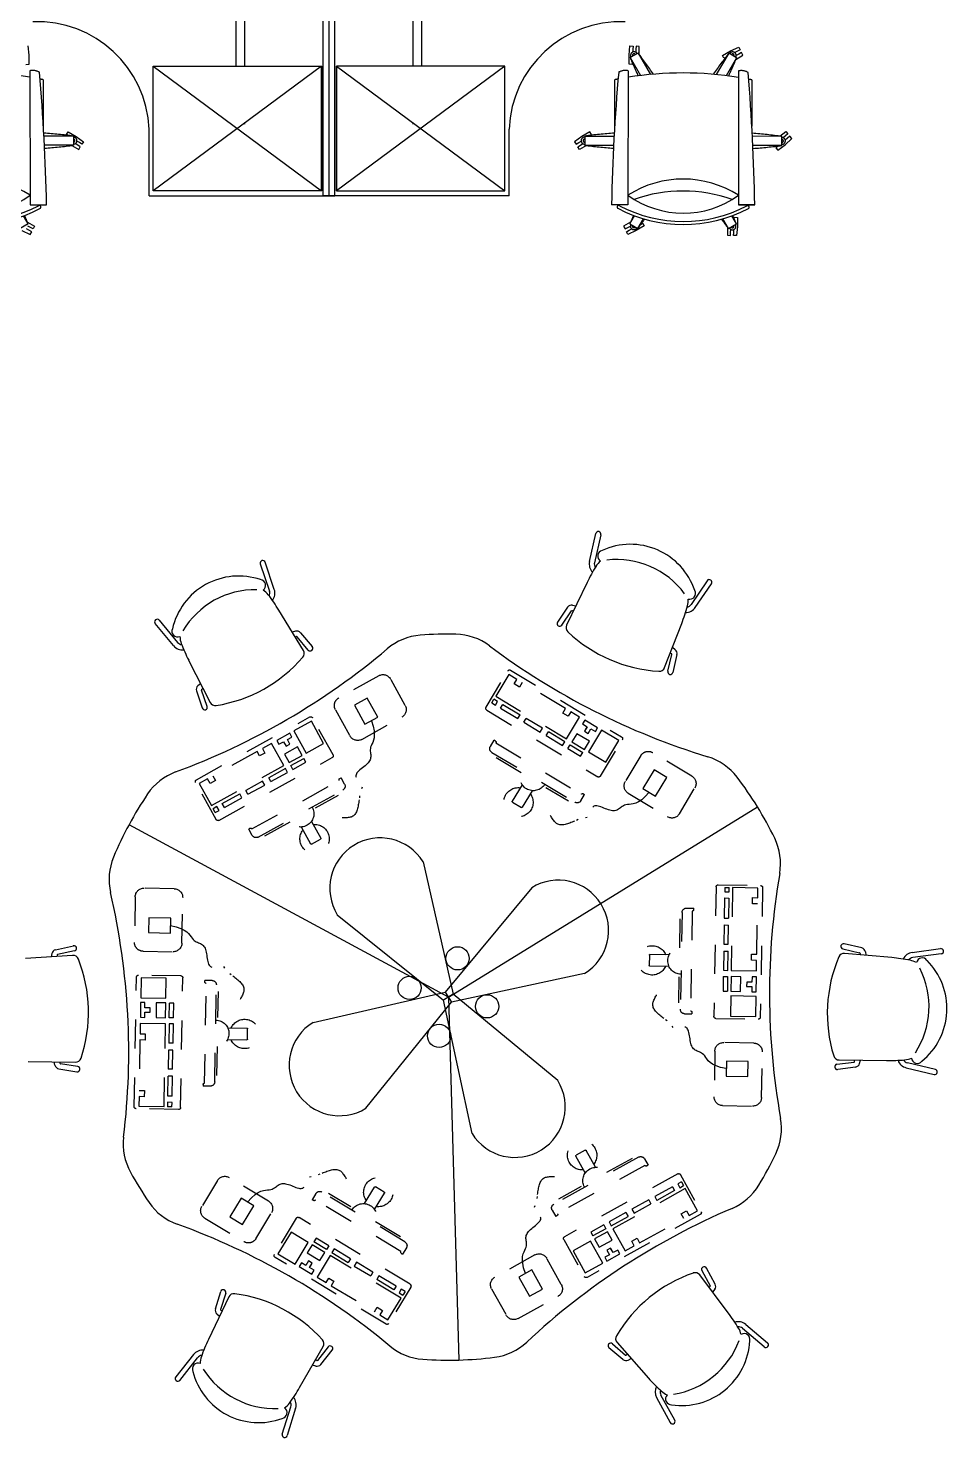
# Model space of a CAD drawing. Header units: metres. Extents: x 1905 to 1922.2, y 1773.7 to 1790.9.
# Drawn here: x 1914.313 to 1917.481, y 1779.942 to 1784.796 of the extents above; entities that cross this region are included whole.
import ezdxf

# ---------------------------------------------------------------- set-up
doc = ezdxf.new("R2010")
doc.units = ezdxf.units.M
for name, pattern in [('ACAD_ISO10W100', [18.5, 12, -3, 0.5, -3]), ('DASHED', [70, 50, -20]), ('HIDDEN2', [0.1875, 0.125, -0.0625])]:
    doc.linetypes.add(name, pattern=pattern)
for name, color, linetype in [('Dimensions', 7, 'Continuous'), ('FURNITURE LAYOUT', 7, 'Continuous'), ('MEBEL', 7, 'DASHED')]:
    doc.layers.add(name, color=color, linetype=linetype)

# ---------------------------------------------------------------- blocks, each defined once
blk = doc.blocks.new('estacaowork')
at = {"layer": 'MEBEL', "color": 7, "linetype": 'Continuous', "ltscale": 0.2}
for p, q in [((-0.02, -1.42), (-0.02, 0)), ((0, -1.42), (0, 0)), ((0.02, -1.42), (0.02, 0)), ((0.02, -1.42), (0.02, 0)), ((-0.62, -1.42), (-0.62, -1.1896)), ((0.62, -1.42), (0.62, -1.1896)), ((-0.62, -1.42), (0.02, -1.42)), ((0.62, -1.42), (-0.02, -1.42))]:
    blk.add_line(p, q, dxfattribs=at)
at = {"layer": 'MEBEL', "color": 251, "linetype": 'Continuous', "ltscale": 0.4}
for p, q in [((-0.32, -0.9726), (-0.32, -0.27)), ((-0.29, -0.9726), (-0.29, -0.27)), ((0.29, -0.9726), (0.29, -0.27)), ((0.32, -0.9726), (0.32, -0.27)), ((-0.026, -0.9726), (-0.606, -1.4026)), ((-0.606, -0.9726), (-0.026, -1.4026)), ((-0.606, -1.4026), (-0.606, -0.9726)), ((-0.606, -0.9726), (-0.026, -0.9726)), ((-0.026, -1.4026), (-0.026, -0.9726)), ((-0.026, -0.9726), (-0.026, -1.4026)), ((0.606, -0.9726), (0.026, -0.9726)), ((0.026, -0.9726), (0.026, -1.4026)), ((0.606, -0.9726), (0.026, -1.4026)), ((0.026, -1.4026), (0.026, -0.9726)), ((0.026, -0.9726), (0.606, -1.4026)), ((0.606, -1.4026), (0.606, -0.9726)), ((-0.29, -1.1726), (-0.29, -1.1684)), ((0.29, -1.1726), (0.29, -1.1684)), ((-0.026, -1.4026), (-0.606, -1.4026)), ((0.026, -1.4026), (0.606, -1.4026))]:
    blk.add_line(p, q, dxfattribs=at)
at = {"layer": 'MEBEL', "color": 7, "linetype": 'ACAD_ISO10W100'}
for p, q in [((-1.0333, -0.9348), (-1.0364, -0.9034)), ((1.0333, -0.9348), (1.0364, -0.9034)), ((1.0364, -0.9034), (1.0469, -0.9039)), ((1.0464, -0.9144), (1.0459, -0.9245)), ((1.0469, -0.9039), (1.0464, -0.9144)), ((1.0569, -0.9149), (1.0564, -0.925)), ((1.0573, -0.9044), (1.0569, -0.9149)), ((1.0678, -0.9049), (1.0573, -0.9044)), ((1.0679, -0.9325), (1.0678, -0.9049)), ((1.355, -0.9365), (1.3823, -0.9207)), ((1.3823, -0.9207), (1.411, -0.9076)), ((1.4065, -0.9218), (1.3975, -0.9264)), ((1.4158, -0.917), (1.4065, -0.9218)), ((1.411, -0.9076), (1.4158, -0.917)), ((-1.0439, -0.9668), (-1.0334, -0.9663)), ((-1.0334, -0.9663), (-1.0333, -0.9348)), ((1.0334, -0.9663), (1.0333, -0.9348)), ((1.0439, -0.9668), (1.0334, -0.9663)), ((1.0643, -0.9277), (1.037, -0.9434)), ((1.037, -0.9434), (1.0726, -1.0053)), ((1.0442, -0.9606), (1.0439, -0.9668)), ((1.0643, -0.9277), (1.1068, -1.0016)), ((1.3766, -0.9282), (1.3338, -1.002)), ((1.3598, -0.9459), (1.355, -0.9365)), ((1.3653, -0.943), (1.3598, -0.9459)), ((1.4038, -0.944), (1.368, -1.0058)), ((1.4038, -0.944), (1.3766, -0.9282)), ((1.4015, -0.9495), (1.4254, -0.9356)), ((1.4113, -0.9311), (1.4023, -0.9358)), ((1.4206, -0.9263), (1.4113, -0.9311)), ((1.4254, -0.9356), (1.4206, -0.9263)), ((-1.03, -0.9887), (-1.0294, -1.4502)), ((1.03, -0.9887), (1.0294, -1.4502)), ((1.4106, -0.9892), (1.41, -1.4507)), ((-0.9838, -1.1789), (-0.984, -1.0196)), ((0.9838, -1.1789), (0.984, -1.0196)), ((1.4565, -1.0203), (1.4563, -1.1795)), ((-0.9041, -1.2081), (-0.8985, -1.1992)), ((-0.8989, -1.2114), (-0.9041, -1.2081)), ((-0.8985, -1.1992), (-0.8711, -1.2148)), ((0.8985, -1.1992), (0.8711, -1.2148)), ((0.9041, -1.2081), (0.8985, -1.1992)), ((0.8989, -1.2114), (0.9041, -1.2081)), ((1.5529, -1.2138), (1.5736, -1.1981)), ((1.5723, -1.2129), (1.5645, -1.2194)), ((1.5803, -1.2061), (1.5723, -1.2129)), ((1.5736, -1.1981), (1.5803, -1.2061)), ((-0.8804, -1.2137), (-0.9818, -1.2138)), ((-0.8804, -1.2452), (-0.9801, -1.2453)), ((-0.8863, -1.246), (-0.8623, -1.2597)), ((-0.8804, -1.2137), (-0.8804, -1.2452)), ((-0.8655, -1.2452), (-0.8741, -1.2397)), ((-0.8711, -1.2148), (-0.8454, -1.2331)), ((-0.8599, -1.2363), (-0.8684, -1.2309)), ((-0.8567, -1.2508), (-0.8655, -1.2452)), ((-0.8623, -1.2597), (-0.8567, -1.2508)), ((-0.851, -1.242), (-0.8599, -1.2363)), ((-0.8454, -1.2331), (-0.851, -1.242)), ((0.8711, -1.2148), (0.8454, -1.2331)), ((0.8454, -1.2331), (0.851, -1.242)), ((0.851, -1.242), (0.8599, -1.2363)), ((0.8567, -1.2508), (0.8655, -1.2452)), ((0.8623, -1.2597), (0.8567, -1.2508)), ((0.8599, -1.2363), (0.8684, -1.2309)), ((0.8863, -1.246), (0.8623, -1.2597)), ((0.8655, -1.2452), (0.8741, -1.2397)), ((0.8804, -1.2137), (0.9818, -1.2138)), ((0.8804, -1.2137), (0.8804, -1.2452)), ((0.8804, -1.2452), (0.9801, -1.2453)), ((1.5596, -1.2147), (1.4582, -1.2145)), ((1.5596, -1.2462), (1.4598, -1.246)), ((1.5469, -1.2479), (1.5388, -1.2547)), ((1.5388, -1.2547), (1.5456, -1.2627)), ((1.5456, -1.2627), (1.5707, -1.2437)), ((1.5471, -1.2477), (1.5469, -1.2479)), ((1.5596, -1.2462), (1.5596, -1.2147)), ((1.5707, -1.2437), (1.5938, -1.2222)), ((1.579, -1.2209), (1.5713, -1.2275)), ((1.5871, -1.2142), (1.579, -1.2209)), ((1.5938, -1.2222), (1.5871, -1.2142)), ((-1.0294, -1.4502), (-0.9729, -1.4501)), ((1.0294, -1.4502), (0.9729, -1.4501)), ((1.41, -1.4507), (1.4664, -1.4508)), ((1.4664, -1.4508), (1.41, -1.4507)), ((-1.0361, -1.5159), (-1.0522, -1.4882)), ((1.0361, -1.5159), (1.0522, -1.4882)), ((1.0634, -1.5317), (1.0827, -1.4984)), ((1.3757, -1.5321), (1.3565, -1.4988)), ((1.403, -1.5164), (1.387, -1.4887)), ((1.3958, -1.4992), (1.3961, -1.4931)), ((1.3961, -1.4931), (1.4066, -1.4935)), ((1.4066, -1.4935), (1.4067, -1.5251)), ((-1.0361, -1.5159), (-1.0634, -1.5317)), ((-1.0577, -1.5392), (-1.029, -1.5522)), ((-1.0335, -1.5381), (-1.0425, -1.5334)), ((-1.0385, -1.5103), (-1.0146, -1.5242)), ((-1.0287, -1.5287), (-1.0377, -1.5241)), ((-1.0242, -1.5429), (-1.0335, -1.5381)), ((-1.029, -1.5522), (-1.0242, -1.5429)), ((-1.0194, -1.5336), (-1.0287, -1.5287)), ((-1.0146, -1.5242), (-1.0194, -1.5336)), ((1.0385, -1.5103), (1.0146, -1.5242)), ((1.0146, -1.5242), (1.0194, -1.5336)), ((1.0194, -1.5336), (1.0287, -1.5287)), ((1.0242, -1.5429), (1.0335, -1.5381)), ((1.029, -1.5522), (1.0242, -1.5429)), ((1.0287, -1.5287), (1.0377, -1.5241)), ((1.0577, -1.5392), (1.029, -1.5522)), ((1.0335, -1.5381), (1.0425, -1.5334)), ((1.0361, -1.5159), (1.0634, -1.5317)), ((1.085, -1.5233), (1.0577, -1.5392)), ((1.0747, -1.5168), (1.0802, -1.514)), ((1.0802, -1.514), (1.085, -1.5233)), ((1.3721, -1.5273), (1.3721, -1.555)), ((1.3757, -1.5321), (1.403, -1.5164)), ((1.3826, -1.5555), (1.3831, -1.545)), ((1.3831, -1.545), (1.3836, -1.5349)), ((1.3931, -1.556), (1.3936, -1.5455)), ((1.3936, -1.5455), (1.3941, -1.5354)), ((1.4067, -1.5251), (1.4036, -1.5565)), ((1.3721, -1.555), (1.3826, -1.5555)), ((1.4036, -1.5565), (1.3931, -1.556))]:
    blk.add_line(p, q, dxfattribs=at)
at = {"layer": 'MEBEL', "color": 7, "linetype": 'Continuous', "ltscale": 0.2}
for centre, start, end in [((-1.0048, -1.2048), 2.2632, 92.2632), ((1.0048, -1.2048), 87.7368, 177.7368)]:
    blk.add_arc(centre, 0.3851, start, end, dxfattribs=at)
at = {"layer": 'MEBEL', "color": 7, "linetype": 'ACAD_ISO10W100'}
for centre, radius, start, end in [((2.7748, -0.2247), 1.8806, 202.4696, 204.5605), ((1.0506, -0.9356), 0.0121, 29.9174, 209.9174), ((1.0506, -0.9356), 0.00525, 29.9174, 209.9174), ((-0.4304, -2.0691), 1.8806, 34.6177, 37.3652), ((2.868, -2.0738), 1.8806, 142.4696, 145.217), ((-0.332, -0.2202), 1.8806, 335.2743, 337.3652), ((1.3902, -0.9361), 0.0121, 329.9174, 149.9174), ((1.3902, -0.9361), 0.00525, 329.9174, 149.9174), ((-1.2186, -2.1943), 1.1979, 80.9424, 99.2228), ((-1.0205, -1.0325), 0.0449, 59.0782, 102.2443), ((-7.7619, -1.5869), 6.7903, 1.15439, 5.00852), ((-1.2186, -2.1943), 1.1979, 78.7085, 79.2653), ((7.7619, -1.5869), 6.7903, 174.99148, 178.84561), ((1.2186, -2.1943), 1.1979, 100.7347, 101.2915), ((1.0205, -1.0325), 0.0449, 77.7557, 120.9218), ((1.2186, -2.1943), 1.1979, 80.7772, 99.0576), ((1.42, -1.0331), 0.0449, 58.913, 102.0791), ((-5.3229, -1.568), 6.7903, 0.98917, 4.84331), ((1.2186, -2.1943), 1.1979, 78.5433, 79.1001), ((-1.1215, -3.0788), 1.8806, 82.6348, 85.7576), ((1.1215, -3.0788), 1.8806, 94.2424, 97.3652), ((1.3131, -3.0791), 1.8806, 82.4696, 85.5923), ((-1.1268, 0.6192), 1.8806, 274.4896, 277.5304), ((-0.8804, -1.2294), 0.0121, 270.0826, 90.0826), ((-0.8804, -1.2294), 0.00525, 270.0826, 90.0826), ((0.8804, -1.2294), 0.0121, 89.9174, 269.9174), ((0.8804, -1.2294), 0.00525, 89.9174, 269.9174), ((1.1268, 0.6192), 1.8806, 262.4696, 265.5104), ((1.3185, 0.619), 1.8806, 274.3244, 277.3652), ((1.5596, -1.2304), 0.0121, 269.9174, 89.9174), ((1.5596, -1.2304), 0.00525, 269.9174, 89.9174), ((-1.2193, -1.7147), 0.353, 57.4648, 122.7004), ((1.2193, -1.7147), 0.353, 57.2996, 122.5352), ((1.219, -1.9118), 0.5088, 70.5563, 109.2785), ((-1.2203, -1.037), 0.4709, 242.3754, 297.7898), ((-1.2201, -1.1555), 0.3237, 234.0738, 306.0914), ((-0.9975, -1.4579), 0.00533, 308.7717, 127.1555), ((0.9975, -1.4579), 0.00533, 52.8445, 231.2283), ((1.2203, -1.037), 0.4709, 242.2102, 297.6246), ((1.2201, -1.1555), 0.3237, 233.9086, 305.9262), ((1.4418, -1.4585), 0.00533, 308.6065, 126.9903), ((-1.2203, -1.037), 0.4814, 242.1512, 298.014), ((-2.7719, -2.2397), 1.8806, 22.6348, 23.598), ((1.2203, -1.037), 0.4814, 241.986, 297.8488), ((2.7719, -2.2397), 1.8806, 156.402, 157.3652), ((-0.428, -0.386), 1.8806, 322.4696, 323.6855), ((2.8704, -0.3908), 1.8806, 216.1493, 217.3652), ((-0.3349, -2.2352), 1.8806, 22.4696, 23.4328), ((1.0498, -1.5238), 0.0121, 149.9174, 329.9174), ((1.0498, -1.5238), 0.00525, 149.9174, 329.9174), ((1.3894, -1.5243), 0.0121, 209.9174, 29.9174), ((1.3894, -1.5243), 0.00525, 209.9174, 29.9174)]:
    blk.add_arc(centre, radius, start, end, dxfattribs=at)
blk = doc.blocks.new('COMPUTER')
at = {"layer": 'Dimensions', "linetype": 'HIDDEN2', "ltscale": 15}
for p, q in [((321236.5, 44358.2), (321236.6, 44461.6)), ((321266.6, 44491.6), (321423.7, 44491.5)), ((321453.7, 44461.5), (321453.6, 44358.1)), ((321536.3, 44329.6), (321536.4, 44475.6)), ((321989.4, 44482.4), (321543.4, 44482.6)), ((321545.4, 44379.6), (321545.4, 44466.6)), ((321545.4, 44466.6), (321614.4, 44466.6)), ((321614.4, 44466.6), (321614.4, 44379.6)), ((321630.4, 44451.6), (321630.4, 44466.6)), ((321630.4, 44466.6), (321681.4, 44466.6)), ((321681.4, 44466.6), (321681.4, 44451.6)), ((321702.4, 44379.5), (321702.4, 44466.5)), ((321702.4, 44466.5), (321738.4, 44466.5)), ((321738.4, 44466.5), (321738.4, 44448.5)), ((321759.4, 44466.5), (321933.4, 44466.4)), ((321759.4, 44448.5), (321759.4, 44466.5)), ((321933.4, 44466.4), (321933.4, 44448.4)), ((321954.4, 44448.4), (321954.4, 44466.4)), ((321954.4, 44466.4), (321987.4, 44466.4)), ((321987.4, 44466.4), (321987.4, 44379.4)), ((321996.3, 44329.4), (321996.4, 44475.4)), ((321338.4, 44443.3), (321389.3, 44443.3)), ((321338.4, 44368.3), (321338.4, 44443.3)), ((321389.3, 44443.3), (321389.3, 44368.3)), ((321648.4, 44451.6), (321630.4, 44451.6)), ((321630.4, 44379.6), (321630.4, 44412.6)), ((321630.4, 44412.6), (321681.4, 44412.6)), ((321648.4, 44433.6), (321648.4, 44451.6)), ((321663.4, 44433.6), (321648.4, 44433.6)), ((321663.4, 44451.6), (321663.4, 44433.6)), ((321681.4, 44451.6), (321663.4, 44451.6)), ((321663.4, 44445.6), (321663.4, 44436.6)), ((321681.4, 44412.6), (321681.4, 44379.6)), ((321738.4, 44448.5), (321759.4, 44448.5)), ((321933.4, 44448.4), (321954.4, 44448.4)), ((321389.3, 44368.3), (321338.4, 44368.3)), ((321363.9, 44368.3), (321367.9, 44348.5)), ((321614.4, 44379.6), (321545.4, 44379.6)), ((321681.4, 44379.6), (321630.4, 44379.6)), ((321681.4, 44367.6), (321630.4, 44367.6)), ((321630.4, 44352.6), (321630.4, 44367.6)), ((321681.4, 44352.6), (321681.4, 44367.6)), ((321987.4, 44379.4), (321702.4, 44379.5)), ((321702.4, 44352.5), (321702.4, 44367.5)), ((321702.4, 44367.5), (321768.4, 44367.5)), ((321768.4, 44352.5), (321768.4, 44367.5)), ((321792.4, 44367.5), (321858.4, 44367.5)), ((321792.4, 44352.5), (321792.4, 44367.5)), ((321858.4, 44352.5), (321858.4, 44367.5)), ((321951.4, 44367.4), (321882.4, 44367.5)), ((321882.4, 44352.5), (321882.4, 44367.5)), ((321951.4, 44352.4), (321951.4, 44367.4)), ((321972.4, 44367.4), (321987.4, 44367.4)), ((321972.4, 44352.4), (321972.4, 44367.4)), ((321987.4, 44352.4), (321987.4, 44367.4)), ((321423.6, 44328.1), (321266.5, 44328.2)), ((321367.9, 44348.5), (321372.8, 44333)), ((321372.8, 44333), (321378.3, 44321.2)), ((321378.3, 44321.2), (321384.2, 44312.2)), ((321989.3, 44322.4), (321543.3, 44322.6)), ((321681.4, 44352.6), (321630.4, 44352.6)), ((321768.4, 44352.5), (321702.4, 44352.5)), ((321858.4, 44352.5), (321792.4, 44352.5)), ((321951.4, 44352.4), (321882.4, 44352.5)), ((321987.4, 44352.4), (321972.4, 44352.4)), ((321384.2, 44312.2), (321390.2, 44305.7)), ((321390.2, 44305.7), (321396.1, 44300.8)), ((321396.1, 44300.8), (321401.5, 44296.9)), ((321401.5, 44296.9), (321406.3, 44293.5)), ((321406.3, 44293.5), (321410.2, 44290)), ((321410.2, 44290), (321413.3, 44286.3)), ((321413.3, 44286.3), (321415.8, 44282.4)), ((321415.8, 44282.4), (321417.9, 44278.6)), ((321417.9, 44278.6), (321419.6, 44274.7)), ((321419.6, 44274.7), (321421.1, 44270.9)), ((321421.1, 44270.9), (321422.5, 44267.3)), ((321422.5, 44267.3), (321424.1, 44263.8)), ((321424.1, 44263.8), (321425.9, 44260.6)), ((321425.9, 44260.6), (321428, 44257.6)), ((321428, 44257.6), (321430.4, 44254.9)), ((321430.4, 44254.9), (321433.2, 44252.4)), ((321433.2, 44252.4), (321436.3, 44250.2)), ((321436.3, 44250.2), (321439.8, 44248.2)), ((321439.8, 44248.2), (321443.8, 44246.5)), ((321443.8, 44246.5), (321448.2, 44245)), ((321448.2, 44245), (321453.1, 44243.8)), ((321453.1, 44243.8), (321458.4, 44242.8)), ((321458.4, 44242.8), (321463.9, 44241.8)), ((321463.9, 44241.8), (321469.6, 44241)), ((321469.6, 44241), (321475.1, 44240.1)), ((321475.1, 44240.1), (321480.5, 44239.1)), ((321480.5, 44239.1), (321485.6, 44237.9)), ((321485.6, 44237.9), (321490.2, 44236.5)), ((321490.2, 44236.5), (321494.3, 44234.9)), ((321494.3, 44234.9), (321497.7, 44233)), ((321497.7, 44233), (321500.4, 44230.9)), ((321500.4, 44230.9), (321502.4, 44228.6)), ((321502.4, 44228.6), (321503.7, 44226.2)), ((321503.7, 44226.2), (321504.1, 44223.7)), ((321550.4, 44221.8), (321550.5, 44246.8)), ((321555.5, 44246.8), (321550.5, 44246.8)), ((321904.1, 44241.6), (321560.5, 44241.8)), ((321909.1, 44246.6), (321914.1, 44246.6)), ((321914.1, 44221.6), (321914.1, 44246.6)), ((321501.9, 44183.3), (321506.8, 44179.8)), ((321899.1, 44206.6), (321565.4, 44206.8)), ((321877.2, 44199.5), (321587.2, 44199.5)), ((321524.6, 44161.5), (321528.6, 44156.2)), ((321712.2, 44165.1), (321712.2, 44098.7)), ((321752.2, 44165.1), (321752.2, 44098.7)), ((321750.2, 44096.7), (321714.2, 44096.7))]:
    blk.add_line(p, q, dxfattribs=at)
for centre, radius, start, end in [((321266.6, 44461.6), 30, 89.9749, 179.9749), ((321423.7, 44461.5), 30, 359.9749, 89.9749), ((321543.4, 44475.6), 7, 89.9749, 179.9749), ((321989.4, 44475.4), 7, 359.9749, 89.9749), ((321266.5, 44358.2), 30, 179.9749, 269.9749), ((321423.6, 44358.1), 30, 269.9749, 359.9749), ((321543.3, 44329.6), 7, 179.9749, 269.9749), ((321989.3, 44329.4), 7, 269.9749, 359.9749), ((321565.4, 44221.8), 15, 179.9749, 269.9749), ((321555.5, 44241.8), 5, 359.9749, 89.9749), ((321899.1, 44221.6), 15, 269.9749, 359.9749), ((321909.1, 44241.6), 5, 89.9749, 179.9749), ((321732.3, 44206.7), 46.1, 179.9749, 359.9749), ((321732.2, 44106.7), 50.5, 113.3142, 66.6356), ((321714.2, 44098.7), 2, 179.9749, 269.9749), ((321750.2, 44098.7), 2, 269.9749, 359.9749)]:
    blk.add_arc(centre, radius, start, end, dxfattribs=at)
blk.add_open_spline([(321532.6, 44150.6), (321547.3, 44131.2), (321575.7, 44093.8), (321631.2, 44142.3), (321666.5, 44127.1), (321683.4, 44119.4)], degree=3, knots=[0, 0, 0, 0, 61.056799, 117.63002, 169.84098, 169.84098, 169.84098, 169.84098], dxfattribs=at)

msp = doc.modelspace()

# ---------------------------------------------------------------- linework, layer by layer
at = {"layer": 'FURNITURE LAYOUT', "color": 0}
for p, q in [((1916.2466, 1782.9592), (1916.2684, 1783.0553)), ((1916.2862, 1783.0516), (1916.2638, 1782.9553)), ((1915.1125, 1782.9511), (1915.1443, 1782.8575)), ((1915.161, 1782.8631), (1915.1298, 1782.9566)), ((1916.2383, 1782.8872), (1916.1679, 1782.7404)), ((1916.6515, 1782.8933), (1916.5966, 1782.8111)), ((1916.6111, 1782.8013), (1916.6664, 1782.8829)), ((1916.1712, 1782.802), (1916.1362, 1782.7503)), ((1916.188, 1782.809), (1916.1998, 1782.8069)), ((1914.7647, 1782.7573), (1914.8275, 1782.681)), ((1915.2611, 1782.6532), (1915.1764, 1782.7923)), ((1916.1511, 1782.7399), (1916.1842, 1782.7894)), ((1916.1866, 1782.7902), (1916.1909, 1782.7883)), ((1914.814, 1782.6697), (1914.7509, 1782.7454)), ((1915.2342, 1782.7195), (1915.2227, 1782.7162)), ((1915.2516, 1782.7142), (1915.2916, 1782.6662)), ((1916.5053, 1782.5942), (1916.5643, 1782.746)), ((1915.2375, 1782.7008), (1915.2334, 1782.6986)), ((1915.2778, 1782.6543), (1915.24, 1782.7004)), ((1916.5416, 1782.6558), (1916.532, 1782.6629)), ((1914.8661, 1782.6193), (1914.9398, 1782.4742)), ((1916.5164, 1782.5816), (1916.53, 1782.6396)), ((1916.5288, 1782.6419), (1916.5245, 1782.6438)), ((1916.548, 1782.6387), (1916.5342, 1782.5778)), ((1914.8929, 1782.5143), (1914.9127, 1782.455)), ((1914.8976, 1782.5319), (1914.9064, 1782.5399)), ((1914.9301, 1782.4605), (1914.9108, 1782.5169)), ((1914.9117, 1782.5193), (1914.9158, 1782.5216)), ((1915.7606, 1781.4594), (1916.8249, 1782.115)), ((1915.7606, 1781.4594), (1914.6607, 1782.0532)), ((1915.6735, 1781.9252), (1915.7776, 1781.4699)), ((1916.0479, 1781.8363), (1915.7501, 1781.4764)), ((1915.3781, 1781.7432), (1915.7436, 1781.4489)), ((1914.4079, 1781.6228), (1914.4689, 1781.636)), ((1917.1843, 1781.6287), (1917.1236, 1781.6434)), ((1914.4663, 1781.603), (1914.3038, 1781.5923)), ((1914.3951, 1781.6099), (1914.3927, 1781.5981)), ((1914.4131, 1781.6041), (1914.4132, 1781.5994)), ((1914.473, 1781.6183), (1914.4147, 1781.6061)), ((1917.119, 1781.6258), (1917.1771, 1781.6122)), ((1917.2876, 1781.5957), (1917.1254, 1781.6102)), ((1917.1786, 1781.6101), (1917.1784, 1781.6054)), ((1917.1968, 1781.6154), (1917.1988, 1781.6036)), ((1917.358, 1781.6131), (1917.4556, 1781.6263)), ((1917.4584, 1781.6084), (1917.3603, 1781.5956)), ((1916.2299, 1781.5409), (1915.7711, 1781.4423)), ((1915.2948, 1781.3723), (1915.7501, 1781.4764)), ((1915.4767, 1781.0769), (1915.7711, 1781.4423)), ((1915.7776, 1781.4699), (1915.7436, 1781.4489)), ((1915.7776, 1781.4699), (1915.7436, 1781.4489)), ((1915.8421, 1780.9901), (1915.7436, 1781.4489)), ((1915.7501, 1781.4764), (1915.7711, 1781.4423)), ((1915.7501, 1781.4764), (1915.7711, 1781.4423)), ((1915.7606, 1781.4594), (1915.7962, 1780.2099)), ((1916.1375, 1781.1721), (1915.7776, 1781.4699)), ((1914.3134, 1781.2372), (1914.4762, 1781.2353)), ((1914.4055, 1781.2246), (1914.4025, 1781.2362)), ((1914.419, 1781.2123), (1914.4806, 1781.2024)), ((1914.4232, 1781.2313), (1914.4231, 1781.236)), ((1914.4838, 1781.2203), (1914.4249, 1781.2294)), ((1917.0986, 1781.2282), (1917.1578, 1781.2358)), ((1917.1633, 1781.2186), (1917.1014, 1781.2102)), ((1917.1066, 1781.243), (1917.2694, 1781.2409)), ((1917.1595, 1781.2377), (1917.1597, 1781.2423)), ((1917.177, 1781.2305), (1917.1803, 1781.242)), ((1917.3376, 1781.2163), (1917.4334, 1781.1932)), ((1917.438, 1781.2108), (1917.3417, 1781.2335)), ((1916.6795, 1780.4715), (1916.6496, 1780.5263)), ((1916.7244, 1780.3728), (1916.6263, 1780.5027)), ((1916.6335, 1780.5179), (1916.6624, 1780.4657)), ((1915.0042, 1780.4272), (1914.934, 1780.2803)), ((1914.9583, 1780.386), (1914.9766, 1780.4457)), ((1914.9941, 1780.4406), (1914.9762, 1780.3838)), ((1916.6619, 1780.4632), (1916.6583, 1780.4603)), ((1916.678, 1780.4533), (1916.6707, 1780.4439)), ((1914.9772, 1780.3814), (1914.9813, 1780.3792)), ((1914.9633, 1780.3685), (1914.9724, 1780.3607)), ((1916.7846, 1780.3324), (1916.8601, 1780.269)), ((1916.8486, 1780.2549), (1916.7733, 1780.3189)), ((1914.8831, 1780.2287), (1914.8218, 1780.1515)), ((1915.2483, 1780.1148), (1915.3296, 1780.2559)), ((1915.3464, 1780.2552), (1915.3097, 1780.2082)), ((1915.3217, 1780.1947), (1915.3605, 1780.2437)), ((1916.3616, 1780.2115), (1916.3138, 1780.2517)), ((1916.3253, 1780.2658), (1916.3707, 1780.2271)), ((1916.3416, 1780.2698), (1916.4495, 1780.1478)), ((1916.3732, 1780.2271), (1916.3769, 1780.23)), ((1914.8359, 1780.1399), (1914.8969, 1780.2178)), ((1915.3044, 1780.189), (1915.2928, 1780.192)), ((1915.3072, 1780.2077), (1915.3031, 1780.2099)), ((1916.3797, 1780.2093), (1916.3904, 1780.2146)), ((1916.5405, 1780.0028), (1916.4926, 1780.0893)), ((1915.1882, 1779.9545), (1915.2178, 1780.0488)), ((1915.2346, 1780.0437), (1915.2057, 1779.9495)), ((1916.4771, 1780.0809), (1916.5243, 1779.9943))]:
    msp.add_line(p, q, dxfattribs=at)
for centre in [(1915.7923, 1781.5929), (1915.6271, 1781.4911), (1915.8941, 1781.4277), (1915.7288, 1781.3259)]:
    msp.add_circle(centre, 0.04, dxfattribs=at)
for centre, radius, start, end in [((1915.6793, 1782.5062), 0.2, 94.4414, 130.1537), ((1915.7606, 1781.4594), 1.25, 88.8275, 94.4414), ((1915.7821, 1782.5092), 0.2, 53.1152, 88.8275), ((1913.9763, 1784.5247), 2.4409, 290.2522, 310.1537), ((1917.3672, 1784.6215), 2.4409, 233.1152, 253.0167), ((1916.5958, 1782.0957), 0.2, 37.3043, 73.0167), ((1914.8905, 1782.0471), 0.2, 110.2522, 145.9646), ((1915.7606, 1781.4594), 1.25, 31.6345, 37.3043), ((1915.7606, 1781.4594), 1.25, 145.9646, 157.3043), ((1915.7606, 1781.4594), 1.25, 25.9646, 31.6345), ((1915.5258, 1781.8342), 0.1735, 31.6345, 211.6345), ((1916.7046, 1781.9191), 0.2, 350.2522, 25.9646), ((1914.7919, 1781.8645), 0.2, 157.3043, 193.0167), ((1919.3074, 1781.4719), 2.4409, 170.2522, 190.1537), ((1916.1389, 1781.6886), 0.1735, 301.6345, 121.6345), ((1912.2188, 1781.2697), 2.4409, 353.1152, 13.0167), ((1915.3857, 1781.2246), 0.1735, 121.6345, 301.6345), ((1915.9898, 1781.0811), 0.1735, 211.6345, 31.6345), ((1916.7078, 1781.0064), 0.2, 334.4414, 10.1537), ((1914.8407, 1780.9531), 0.2, 173.1152, 208.8275), ((1915.7606, 1781.4594), 1.25, 328.8275, 334.4414), ((1915.7606, 1781.4594), 1.25, 208.8275, 214.4414), ((1916.659, 1780.9159), 0.2, 293.1152, 328.8275), ((1914.8947, 1780.8655), 0.2, 214.4414, 250.1537), ((1917.6958, 1778.487), 2.4409, 113.1152, 133.0167), ((1913.9981, 1778.3814), 2.4409, 50.2522, 70.1537), ((1915.6867, 1780.412), 0.2, 230.2522, 265.9646), ((1915.8941, 1780.4179), 0.2, 277.3043, 313.0167), ((1915.7606, 1781.4594), 1.25, 265.9646, 277.3043)]:
    msp.add_arc(centre, radius, start, end, dxfattribs=at)
for centre, major_axis, start_param, end_param in [((1916.2773, 1783.0533), (0.00644, 0.00642), 5.309604, 8.41977), ((1916.2949, 1782.9781), (-0.0141, 0.0142), -0.54579, 1.816919), ((1916.3872, 1782.7842), (-0.215, 0.0936), 3.878223, 5.549972), ((1915.1212, 1782.9537), (-0.00118, 0.00902), 4.903395, 8.013562), ((1916.2856, 1782.9504), (-0.0282, 0.0283), 0.564651, 1.556504), ((1916.2856, 1782.9504), (-0.0158, 0.0159), 0.564651, 1.329843), ((1916.3456, 1782.8924), (-0.0648, 0.065), -0.056112, 0.203422), ((1916.3409, 1782.6773), (-0.2655, 0.1147), 4.183596, 5.238894), ((1915.0385, 1782.6749), (-0.205, -0.1138), 3.878223, 5.549972), ((1915.1111, 1782.8771), (-0.0199, -0.0026), 2.081469, 4.444177), ((1916.7989, 1782.6149), (-0.4398, 0.4415), 0.232957, 0.335148), ((1916.6589, 1782.888), (0.00644, 0.00642), 4.903395, 8.013562), ((1915.0951, 1782.5732), (-0.2524, -0.141), 4.183596, 5.238894), ((1915.0692, 1782.7868), (-0.091, -0.0119), 3.694966, 3.9545), ((1915.1231, 1782.8504), (-0.0222, -0.0029), 2.568545, 3.333737), ((1915.1231, 1782.8504), (-0.0397, -0.0052), 2.341883, 3.333737), ((1916.5919, 1782.8494), (-0.0141, 0.0142), 2.081469, 4.444177), ((1914.6457, 1782.4657), (-0.6179, -0.0808), 3.56324, 3.665431), ((1916.1852, 1782.7921), (-0.0121, 0.0122), -0.94467, 0.171288), ((1915.9823, 1782.9688), (-0.4398, 0.4415), 3.56324, 3.665431), ((1916.578, 1782.8237), (-0.0282, 0.0283), 2.341883, 3.333737), ((1916.578, 1782.8237), (-0.0158, 0.0159), 2.568545, 3.333737), ((1916.4947, 1782.8278), (-0.0648, 0.065), 3.694966, 3.9545), ((1914.7579, 1782.7513), (-0.00118, 0.00902), 5.309604, 8.41977), ((1916.1858, 1782.7883), (-0.00141, 0.00142), -1.192399, 0.199133), ((1914.8283, 1782.7195), (-0.0199, -0.0026), -0.54579, 1.816919), ((1915.2387, 1782.7029), (-0.017, -0.0022), 3.7271, 4.843058), ((1916.1437, 1782.7452), (-0.00642, 0.00644), 0.191006, 3.301173), ((1916.1859, 1782.7318), (-0.0141, 0.0142), 0.340018, 1.598504), ((1916.5144, 1783.0777), (-0.4563, 0.1971), 1.218886, 1.920265), ((1914.8447, 1782.6953), (-0.0397, -0.0052), 0.564651, 1.556504), ((1914.8447, 1782.6953), (-0.0222, -0.0029), 0.564651, 1.329843), ((1914.9272, 1782.7077), (-0.091, -0.0119), -0.056112, 0.203422), ((1915.4231, 1782.8989), (-0.6179, -0.0808), 0.232957, 0.335148), ((1915.2385, 1782.6991), (-0.00198, -0.00026), 3.699255, 5.090787), ((1915.2846, 1782.6604), (-0.00118, 0.00902), 2.168011, 5.278178), ((1916.5311, 1782.6422), (-0.0121, 0.0122), 3.7271, 4.843058), ((1914.8827, 1782.9544), (-0.4339, -0.2425), 1.218886, 1.920265), ((1915.244, 1782.6428), (-0.0198, -0.0026), 2.299884, 3.55837), ((1916.528, 1782.6401), (-0.00141, 0.00142), 3.699255, 5.090787), ((1916.4867, 1782.6014), (-0.0141, 0.0142), 2.299884, 3.55837), ((1916.5253, 1782.5798), (0.00644, 0.00642), 2.168011, 5.278178), ((1914.9094, 1782.5194), (-0.017, -0.0022), -0.94467, 0.171288), ((1914.9127, 1782.5176), (-0.00198, -0.00026), -1.192399, 0.199133), ((1914.9213, 1782.4579), (-0.00902, -0.00118), 0.191006, 3.301173), ((1914.9577, 1782.4833), (-0.0198, -0.0026), 0.340018, 1.598504), ((1914.4708, 1781.6272), (-0.00854, 0.00313), 2.168011, 5.278178), ((1917.1215, 1781.6345), (0.00379, 0.00827), 0.191006, 3.301173), ((1914.4119, 1781.6061), (-0.0059, -0.0161), 3.7271, 4.843058), ((1914.4151, 1781.6042), (-0.00069, -0.00188), 3.699255, 5.090787), ((1914.4676, 1781.583), (-0.0069, -0.0188), 2.299884, 3.55837), ((1914.0241, 1781.4071), (0.014, -0.4969), 1.218886, 1.920265), ((1917.5627, 1781.4037), (0.0249, 0.4964), 1.218886, 1.920265), ((1917.1237, 1781.5903), (0.0083, 0.0182), 0.340018, 1.598504), ((1917.1766, 1781.6102), (0.00083, 0.00182), -1.192399, 0.199133), ((1917.1799, 1781.6121), (0.0072, 0.0156), -0.94467, 0.171288), ((1917.2288, 1780.9753), (0.2596, 0.5665), 0.232957, 0.335148), ((1917.3633, 1781.5734), (0.0167, 0.0364), 0.564651, 1.556504), ((1917.3633, 1781.5734), (0.0093, 0.0204), 0.564651, 1.329843), ((1917.33, 1781.497), (0.0382, 0.0835), -0.056112, 0.203422), ((1917.3925, 1781.5745), (0.0083, 0.0182), -0.54579, 1.816919), ((1917.4568, 1781.6173), (0.00827, -0.00379), 5.309604, 8.41977), ((1917.1269, 1781.426), (0.0145, 0.2888), 4.183596, 5.238894), ((1917.2432, 1781.4201), (0.0124, 0.2341), 3.878223, 5.549972), ((1914.4764, 1781.2553), (-0.0069, -0.0188), 0.340018, 1.598504), ((1917.1069, 1781.263), (0.0083, 0.0182), 2.299884, 3.55837), ((1917.3217, 1781.3347), (0.0382, 0.0835), 3.694966, 3.9545), ((1917.3759, 1781.2512), (0.0083, 0.0182), 2.081469, 4.444177), ((1914.422, 1781.2293), (-0.0059, -0.0161), -0.94467, 0.171288), ((1914.4252, 1781.2314), (-0.00069, -0.00188), -1.192399, 0.199133), ((1914.4821, 1781.2114), (-0.00313, -0.00854), 0.191006, 3.301173), ((1917.1001, 1781.2192), (0.00827, -0.00379), 2.168011, 5.278178), ((1917.1575, 1781.2378), (0.00083, 0.00182), 3.699255, 5.090787), ((1917.1606, 1781.2356), (0.0072, 0.0156), 3.7271, 4.843058), ((1917.2744, 1781.864), (0.2596, 0.5665), 3.56324, 3.665431), ((1917.347, 1781.2552), (0.0167, 0.0364), 2.341883, 3.333737), ((1917.347, 1781.2552), (0.0093, 0.0204), 2.568545, 3.333737), ((1917.4355, 1781.202), (0.00827, -0.00379), 4.903395, 8.013562), ((1916.6416, 1780.522), (0.00867, 0.00275), 0.191006, 3.301173), ((1916.7671, 1780.0401), (0.3843, 0.3152), 1.218886, 1.920265), ((1916.6103, 1780.4906), (0.0191, 0.006), 0.340018, 1.598504), ((1916.6642, 1780.4636), (0.0164, 0.0052), -0.94467, 0.171288), ((1914.9853, 1780.443), (-0.00691, -0.00591), 2.168011, 5.278178), ((1915.0222, 1780.4185), (0.013, -0.0152), 2.299884, 3.55837), ((1914.9586, 1779.9457), (0.4401, -0.231), 1.218886, 1.920265), ((1916.6606, 1780.4648), (0.00191, 0.0006), -1.192399, 0.199133), ((1914.9748, 1780.3813), (0.0112, -0.0131), 3.7271, 4.843058), ((1914.9781, 1780.3832), (0.0013, -0.00152), 3.699255, 5.090787), ((1916.2255, 1779.9994), (0.594, 0.1885), 0.232957, 0.335148), ((1916.7589, 1780.3018), (0.0381, 0.0121), 0.564651, 1.556504), ((1916.7589, 1780.3018), (0.0214, 0.0068), 0.564651, 1.329843), ((1915.4975, 1780.0142), (0.4052, -0.4734), 3.56324, 3.665431), ((1915.3123, 1780.2659), (0.013, -0.0152), 0.340018, 1.598504), ((1916.3566, 1780.2831), (0.0191, 0.006), 2.299884, 3.55837), ((1916.5646, 1780.2877), (0.1817, 0.1481), 3.878223, 5.549972), ((1916.4909, 1780.3778), (0.2236, 0.1834), 4.183596, 5.238894), ((1916.6799, 1780.2751), (0.0875, 0.0278), -0.056112, 0.203422), ((1916.7793, 1780.2809), (0.0191, 0.0061), -0.54579, 1.816919), ((1914.9144, 1780.2038), (0.026, -0.0304), 2.341883, 3.333737), ((1915.3534, 1780.2493), (0.00591, -0.00691), 0.191006, 3.301173), ((1916.3197, 1780.2586), (0.00275, -0.00867), 2.168011, 5.278178), ((1916.8542, 1780.262), (0.00275, -0.00867), 5.309604, 8.41977), ((1914.8986, 1780.1793), (0.013, -0.0152), 2.081469, 4.444177), ((1914.9144, 1780.2038), (0.0146, -0.017), 2.568545, 3.333737), ((1914.9972, 1780.1935), (0.0597, -0.0697), 3.694966, 3.9545), ((1915.3084, 1780.2057), (0.0112, -0.0131), -0.94467, 0.171288), ((1915.3081, 1780.2095), (0.0013, -0.00152), -1.192399, 0.199133), ((1916.3724, 1780.2249), (0.0164, 0.0052), 3.7271, 4.843058), ((1916.372, 1780.2286), (0.00191, 0.0006), 3.699255, 5.090787), ((1914.8289, 1780.1458), (-0.00691, -0.00591), 4.903395, 8.013562), ((1915.1076, 1780.2288), (0.2073, -0.1095), 3.878223, 5.549972), ((1915.1618, 1780.3319), (0.256, -0.1344), 4.183596, 5.238894), ((1916.9143, 1780.5629), (0.594, 0.1885), 3.56324, 3.665431), ((1914.7099, 1780.4287), (0.4052, -0.4734), 0.232957, 0.335148), ((1916.5123, 1780.1), (0.0381, 0.0121), 2.341883, 3.333737), ((1916.5123, 1780.1), (0.0214, 0.0068), 2.568545, 3.333737), ((1916.5541, 1780.1722), (0.0875, 0.0278), 3.694966, 3.9545), ((1916.5287, 1780.0759), (0.0191, 0.0061), 2.081469, 4.444177), ((1915.1851, 1780.0285), (0.013, -0.0152), -0.54579, 1.816919), ((1915.141, 1780.1178), (0.0597, -0.0697), -0.056112, 0.203422), ((1915.1964, 1780.0554), (0.0146, -0.017), 0.564651, 1.329843), ((1915.1964, 1780.0554), (0.026, -0.0304), 0.564651, 1.556504), ((1916.5323, 1779.9987), (0.00275, -0.00867), 4.903395, 8.013562), ((1915.197, 1779.9521), (-0.00691, -0.00591), 5.309604, 8.41977)]:
    msp.add_ellipse(centre, major_axis=major_axis, ratio=1, start_param=start_param, end_param=end_param, dxfattribs=at)

# ---------------------------------------------------------------- block references
msp.add_blockref('estacaowork', (1915.3496, 1785.638))
at = {"layer": 'FURNITURE LAYOUT', "color": 0, "yscale": 0.001, "zscale": 0.001}
for p, xscale, rotation in [((2218.1196, 1899.2951), -0.001, 28.97898017270468), ((2168.9888, 1578.5266), -0.001, 328.9789801304417), ((1964.8914, 2102.2279), -0.0009999999999999994, 88.97898013714354), ((1866.6298, 1460.6909), -0.0009999999999999994, 268.9789801371436), ((1662.5323, 1984.3921), -0.001, 148.9789801304417), ((1613.4015, 1663.6237), -0.001, 208.9789801727047)]:
    msp.add_blockref('COMPUTER', p, dxfattribs=dict(at, xscale=xscale, rotation=rotation))

doc.saveas('drawing.dxf')
